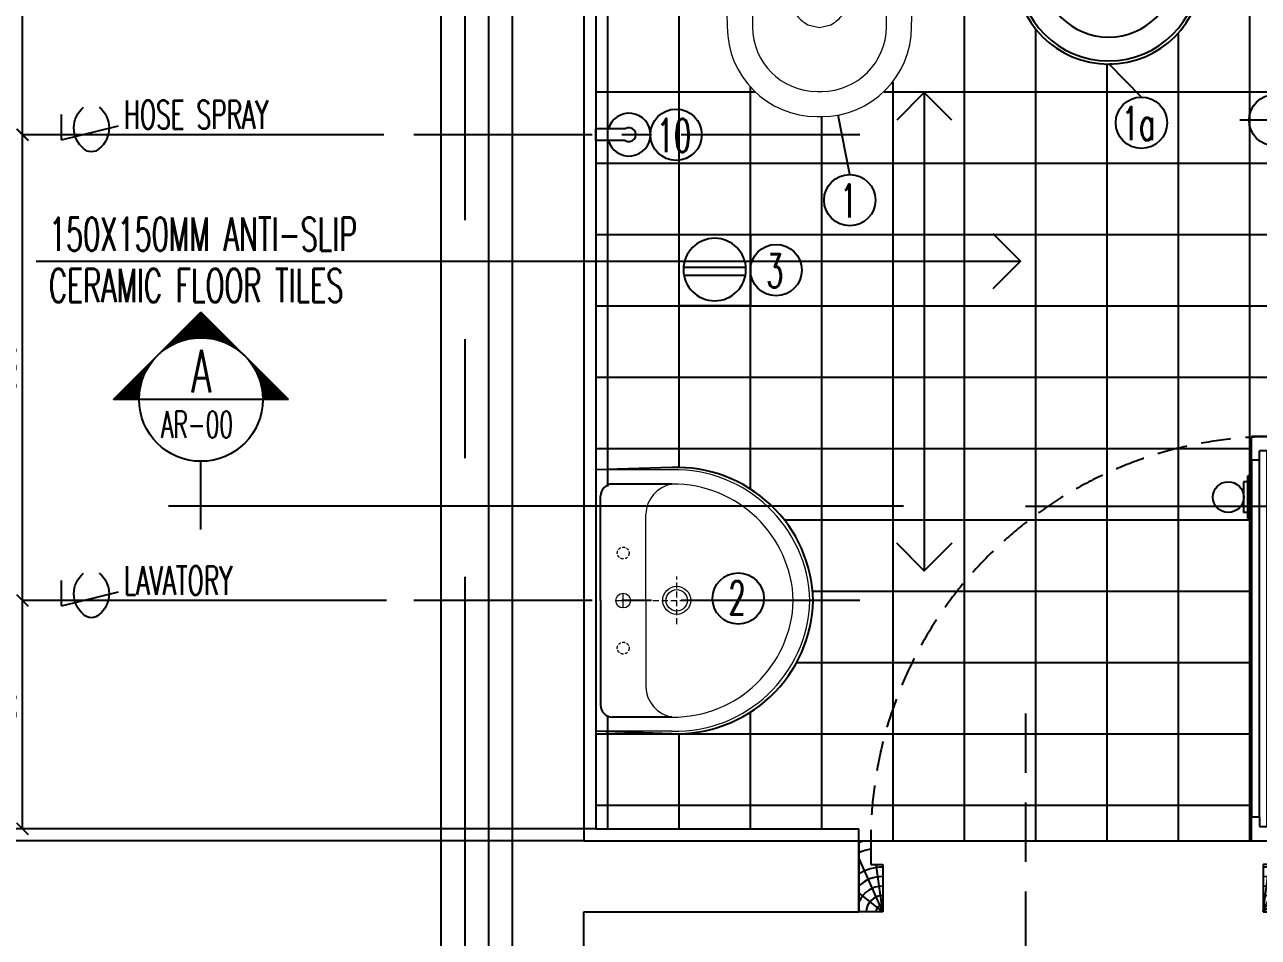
# Model space of a CAD drawing. Extents: x -263967 to -235090, y 166361 to 186286.
# Drawn here: x -261921 to -259328, y 181278 to 183198 of the extents above; entities that cross this region are included whole.
import ezdxf
from ezdxf.enums import TextEntityAlignment as Align

# ---------------------------------------------------------------- set-up
doc = ezdxf.new("R2010")
doc.units = 0
doc.header["$LTSCALE"] = 500
doc.header["$MEASUREMENT"] = 0
for name, pattern in [('CENTER2', [1.125, 0.75, -0.125, 0.125, -0.125]), ('CENTERX2', [4, 2.5, -0.5, 0.5, -0.5]), ('DASHED', [0.75, 0.5, -0.25]), ('HIDDEN', [0.375, 0.25, -0.125]), ('HIDDEN2', [0.1875, 0.125, -0.0625])]:
    doc.linetypes.add(name, pattern=pattern)
doc.layers.get('0').update_dxf_attribs({"linetype": 'CONTINUOUS'})
doc.layers.get('DEFPOINTS').update_dxf_attribs({"linetype": 'CONTINUOUS'})
for name, color, linetype in [('ARCDIMR', 4, 'CONTINUOUS'), ('AXES', 11, 'CENTERX2'), ('AXIS', 11, 'CENTER2'), ('DIM-NEW', 4, 'CONTINUOUS'), ('Dimout', 4, 'CONTINUOUS'), ('DOOR', 2, 'CONTINUOUS'), ('DW', 7, 'CONTINUOUS'), ('ELE', 3, 'CONTINUOUS'), ('ELEV-MARK', 6, 'CONTINUOUS'), ('FIX', 2, 'CONTINUOUS'), ('INSUL', 4, 'CONTINUOUS'), ('JUMP', 2, 'CONTINUOUS'), ('Plaster', 7, 'CONTINUOUS'), ('TEXT1', 2, 'CONTINUOUS'), ('Tile', 5, 'CONTINUOUS'), ('TXT', 2, 'CONTINUOUS'), ('WALL', 6, 'CONTINUOUS'), ('WallPartition', 2, 'CONTINUOUS')]:
    doc.layers.add(name, color=color, linetype=linetype)
doc.styles.add('DIM', font='simplex.shx', dxfattribs={"width": 0.85})
doc.styles.add('ROMANS', font='romans.shx', dxfattribs={"width": 0.6})
doc.dimstyles.new('DIM1-25', dxfattribs={"dimscale": 25, "dimtxt": 2, "dimasz": 1, "dimexe": 0.03, "dimexo": 0.03, "dimgap": 0.6, "dimtad": 1, "dimdec": 0, "dimdsep": 46, "dimtxsty": 'DIM', "dimblk1": 'ARCHTICK', "dimblk2": 'ARCHTICK', "dimsah": 1, "dimcen": 0.09, "dimdle": 0.03, "dimclrd": 256, "dimclrt": 2, "dimadec": 0, "dimazin": 0, "dimtfac": 1, "dimtdec": 0, "dimtix": 1, "dimtmove": 1, "dimatfit": 3, "dimldrblk": 'ARCHTICK', "dimfxl": 0, "dimtvp": 2, "dimtolj": 1, "dimtzin": 0, "dimarcsym": 0})

# ---------------------------------------------------------------- blocks, each defined once
blk = doc.blocks.new('*X7')
at = {"color": 0}
for p, q in [((14608.2, 7876.6), (14819.3, 8087.6)), ((14625.3, 7890.1), (14821.1, 8085.9)), ((14637.3, 7898.5), (14822.8, 8084.1)), ((14647.2, 7905), (14824.6, 8082.3)), ((14656, 7910.3), (14826.4, 8080.6)), ((14664.1, 7914.7), (14828.1, 8078.8)), ((14671.5, 7918.6), (14829.9, 8077)), ((14678.4, 7922), (14831.7, 8075.3)), ((14685, 7925.1), (14833.4, 8073.5)), ((14691.3, 7927.9), (14835.2, 8071.7)), ((14697.4, 7930.3), (14837, 8070)), ((14703.2, 7932.6), (14838.7, 8068.2)), ((14708.8, 7934.7), (14840.5, 8066.4)), ((14714.2, 7936.6), (14842.3, 8064.7)), ((14719.5, 7938.3), (14844, 8062.9)), ((14724.6, 7939.9), (14845.8, 8061.1)), ((14729.6, 7941.4), (14847.6, 8059.3)), ((14734.5, 7942.7), (14849.3, 8057.6)), ((14739.3, 7944), (14851.1, 8055.8)), ((14743.9, 7945.1), (14852.9, 8054)), ((14748.5, 7946.1), (14854.6, 8052.3)), ((14753, 7947.1), (14856.4, 8050.5)), ((14757.4, 7948), (14858.2, 8048.7)), ((14761.8, 7948.8), (14859.9, 8047)), ((14766, 7949.5), (14861.7, 8045.2)), ((14770.2, 7950.2), (14863.5, 8043.4)), ((14774.3, 7950.8), (14865.3, 8041.7)), ((14778.4, 7951.3), (14867, 8039.9)), ((14782.4, 7951.8), (14868.8, 8038.1)), ((14786.4, 7952.2), (14870.6, 8036.4)), ((14790.3, 7952.5), (14872.3, 8034.6)), ((14794.1, 7952.9), (14874.1, 8032.8)), ((14797.9, 7953.1), (14875.9, 8031.1)), ((14801.7, 7953.3), (14877.6, 8029.3)), ((14805.4, 7953.5), (14879.4, 8027.5)), ((14809, 7953.6), (14881.2, 8025.8)), ((14812.7, 7953.7), (14882.9, 8024)), ((14816.2, 7953.8), (14884.7, 8022.2)), ((14819.8, 7953.8), (14886.5, 8020.5)), ((14823.3, 7953.7), (14888.2, 8018.7)), ((14826.8, 7953.7), (14890, 8016.9)), ((14830.2, 7953.6), (14891.8, 8015.2)), ((14833.6, 7953.4), (14893.5, 8013.4)), ((14836.9, 7953.3), (14895.3, 8011.6)), ((14840.3, 7953), (14897.1, 8009.8)), ((14843.6, 7952.8), (14898.8, 8008.1)), ((14846.8, 7952.5), (14900.6, 8006.3)), ((14850.1, 7952.2), (14902.4, 8004.5)), ((14853.3, 7951.9), (14904.1, 8002.8)), ((14856.5, 7951.6), (14905.9, 8001)), ((14859.6, 7951.2), (14907.7, 7999.2)), ((14862.7, 7950.8), (14909.4, 7997.5)), ((14865.8, 7950.3), (14911.2, 7995.7)), ((14868.9, 7949.9), (14913, 7993.9)), ((14871.9, 7949.4), (14914.7, 7992.2)), ((14875, 7948.8), (14916.5, 7990.4)), ((14877.9, 7948.3), (14918.3, 7988.6)), ((14880.9, 7947.7), (14920.1, 7986.9)), ((14883.9, 7947.1), (14921.8, 7985.1)), ((14886.8, 7946.5), (14923.6, 7983.3)), ((14889.7, 7945.9), (14925.4, 7981.6)), ((14892.6, 7945.2), (14927.1, 7979.8)), ((14895.4, 7944.6), (14928.9, 7978)), ((14898.2, 7943.8), (14930.7, 7976.3)), ((14901.1, 7943.1), (14932.4, 7974.5)), ((14903.8, 7942.4), (14934.2, 7972.7)), ((14906.6, 7941.6), (14936, 7971)), ((14909.4, 7940.8), (14937.7, 7969.2)), ((14912.1, 7940), (14939.5, 7967.4)), ((14914.8, 7939.2), (14941.3, 7965.7)), ((14917.5, 7938.3), (14943, 7963.9)), ((14920.2, 7937.5), (14944.8, 7962.1)), ((14922.8, 7936.6), (14946.6, 7960.4)), ((14925.4, 7935.7), (14948.3, 7958.6)), ((14928.1, 7934.8), (14950.1, 7956.8)), ((14930.6, 7933.8), (14951.9, 7955)), ((14933.2, 7932.9), (14953.6, 7953.3)), ((14935.8, 7931.9), (14955.4, 7951.5)), ((14938.3, 7930.9), (14957.2, 7949.7)), ((14940.8, 7929.9), (14958.9, 7948)), ((14943.3, 7928.8), (14960.7, 7946.2)), ((14945.8, 7927.8), (14962.5, 7944.4)), ((14948.3, 7926.7), (14964.2, 7942.7)), ((14950.8, 7925.7), (14966, 7940.9)), ((14953.2, 7924.6), (14967.8, 7939.1)), ((14955.6, 7923.4), (14969.5, 7937.4)), ((14958, 7922.3), (14971.3, 7935.6)), ((14960.4, 7921.2), (14973.1, 7933.8)), ((14962.8, 7920), (14974.9, 7932.1)), ((14965.1, 7918.8), (14976.6, 7930.3)), ((14967.5, 7917.6), (14978.4, 7928.5)), ((14969.8, 7916.4), (14980.2, 7926.8)), ((14972.1, 7915.2), (14981.9, 7925)), ((14974.4, 7914), (14983.7, 7923.2)), ((14976.7, 7912.7), (14985.5, 7921.5)), ((14979, 7911.4), (14987.2, 7919.7)), ((14981.2, 7910.1), (14989, 7917.9)), ((14983.4, 7908.8), (14990.8, 7916.2)), ((14985.7, 7907.5), (14992.5, 7914.4)), ((14987.9, 7906.2), (14994.3, 7912.6)), ((14990, 7904.8), (14996.1, 7910.9)), ((14992.2, 7903.5), (14997.8, 7909.1)), ((14994.4, 7902.1), (14999.6, 7907.3)), ((14996.5, 7900.7), (15001.4, 7905.6)), ((14998.6, 7899.3), (15003.1, 7903.8)), ((15000.8, 7897.9), (15004.9, 7902)), ((15002.9, 7896.4), (15006.7, 7900.2)), ((15005, 7895), (15008.4, 7898.5)), ((15007, 7893.5), (15010.2, 7896.7)), ((15009.1, 7892.1), (15012, 7894.9)), ((15011.1, 7890.6), (15013.7, 7893.2)), ((15013.2, 7889.1), (15015.5, 7891.4)), ((15015.2, 7887.5), (15017.3, 7889.6)), ((15017.2, 7886), (15019, 7887.9)), ((15019.2, 7884.5), (15020.8, 7886.1)), ((15021.1, 7882.9), (15022.6, 7884.3)), ((15023.1, 7881.3), (15024.3, 7882.6)), ((15025, 7879.7), (15026.1, 7880.8)), ((15027, 7878.1), (15027.9, 7879)), ((15028.9, 7876.5), (15029.7, 7877.3)), ((15030.8, 7874.9), (15031.4, 7875.5)), ((15032.7, 7873.2), (15033.2, 7873.7)), ((15034.6, 7871.6), (15035, 7872)), ((15036.4, 7869.9), (15036.7, 7870.2)), ((15038.3, 7868.2), (15038.5, 7868.4)), ((15040.1, 7866.5), (15040.3, 7866.7)), ((15041.9, 7864.8), (15042, 7864.9)), ((15043.7, 7863.1), (15043.8, 7863.1)), ((15045.5, 7861.3), (15045.6, 7861.4)), ((15047.3, 7859.6), (15047.3, 7859.6)), ((15050.9, 7856), (15050.9, 7856.1)), ((15052.6, 7854.2), (15052.6, 7854.3)), ((15054.3, 7852.4), (15054.4, 7852.5)), ((15056, 7850.6), (15056.2, 7850.8)), ((15057.7, 7848.8), (15057.9, 7849)), ((15059.4, 7846.9), (15059.7, 7847.2)), ((15061.1, 7845.1), (15061.5, 7845.4)), ((14360.4, 7628.8), (14570.7, 7839.1)), ((14364, 7628.8), (14557.2, 7822)), ((14367.5, 7628.8), (14548.8, 7810)), ((14371, 7628.8), (14542.3, 7800.1)), ((14374.6, 7628.8), (14537, 7791.3)), ((14378.1, 7628.8), (14532.6, 7783.2)), ((15062.8, 7843.2), (15063.2, 7843.7)), ((15064.4, 7841.3), (15065, 7841.9)), ((15066, 7839.4), (15066.8, 7840.1)), ((15067.7, 7837.5), (15068.5, 7838.4)), ((15069.3, 7835.6), (15070.3, 7836.6)), ((15070.8, 7833.6), (15072.1, 7834.8)), ((15072.4, 7831.7), (15073.8, 7833.1)), ((15074, 7829.7), (15075.6, 7831.3)), ((15075.5, 7827.7), (15077.4, 7829.5)), ((15077.1, 7825.7), (15079.1, 7827.8)), ((15078.6, 7823.7), (15080.9, 7826)), ((15080.1, 7821.7), (15082.7, 7824.2)), ((15081.6, 7819.6), (15084.5, 7822.5)), ((15083.1, 7817.6), (15086.2, 7820.7)), ((15084.5, 7815.5), (15088, 7818.9)), ((15086, 7813.4), (15089.8, 7817.2)), ((15087.4, 7811.3), (15091.5, 7815.4)), ((15088.9, 7809.2), (15093.3, 7813.6)), ((15090.3, 7807.1), (15095.1, 7811.9)), ((15091.7, 7804.9), (15096.8, 7810.1)), ((15093, 7802.8), (15098.6, 7808.3)), ((15094.4, 7800.6), (15100.4, 7806.6)), ((15095.7, 7798.4), (15102.1, 7804.8)), ((15097.1, 7796.2), (15103.9, 7803)), ((15098.4, 7794), (15105.7, 7801.3)), ((15099.7, 7791.8), (15107.4, 7799.5)), ((15101, 7789.5), (15109.2, 7797.7)), ((15102.3, 7787.2), (15111, 7796)), ((15103.5, 7785), (15112.7, 7794.2)), ((15104.8, 7782.7), (15114.5, 7792.4)), ((15106, 7780.4), (15116.3, 7790.6)), ((15107.2, 7778.1), (15118, 7788.9)), ((15108.4, 7775.7), (15119.8, 7787.1)), ((15109.6, 7773.4), (15121.6, 7785.3)), ((15110.8, 7771), (15123.3, 7783.6)), ((15111.9, 7768.6), (15125.1, 7781.8)), ((15113, 7766.2), (15126.9, 7780)), ((14381.6, 7628.8), (14528.7, 7775.8)), ((14385.2, 7628.8), (14525.3, 7768.9)), ((14388.7, 7628.8), (14522.2, 7762.3)), ((14392.3, 7628.8), (14519.4, 7756)), ((14395.8, 7628.8), (14517, 7749.9)), ((14399.3, 7628.8), (14514.7, 7744.1)), ((14402.9, 7628.8), (14512.6, 7738.5)), ((14406.4, 7628.8), (14510.7, 7733.1)), ((14409.9, 7628.8), (14509, 7727.8)), ((14413.5, 7628.8), (14507.4, 7722.7)), ((14417, 7628.8), (14505.9, 7717.7)), ((15114.2, 7763.8), (15128.6, 7778.3)), ((15115.3, 7761.3), (15130.4, 7776.5)), ((15116.3, 7758.9), (15132.2, 7774.7)), ((15117.4, 7756.4), (15134, 7773)), ((15118.5, 7753.9), (15135.7, 7771.2)), ((15119.5, 7751.4), (15137.5, 7769.4)), ((15120.5, 7748.9), (15139.3, 7767.7)), ((15121.5, 7746.4), (15141, 7765.9)), ((15122.5, 7743.8), (15142.8, 7764.1)), ((15123.4, 7741.2), (15144.6, 7762.4)), ((15124.4, 7738.7), (15146.3, 7760.6)), ((15125.3, 7736), (15148.1, 7758.8)), ((15126.2, 7733.4), (15149.9, 7757.1)), ((15127.1, 7730.8), (15151.6, 7755.3)), ((15128, 7728.1), (15153.4, 7753.5)), ((15128.8, 7725.4), (15155.2, 7751.8)), ((15129.7, 7722.7), (15156.9, 7750)), ((15130.5, 7720), (15158.7, 7748.2)), ((15131.3, 7717.2), (15160.5, 7746.5)), ((15132, 7714.5), (15162.2, 7744.7)), ((15132.8, 7711.7), (15164, 7742.9)), ((15133.5, 7708.9), (15165.8, 7741.1)), ((15134.2, 7706), (15167.5, 7739.4)), ((15134.9, 7703.2), (15169.3, 7737.6)), ((15135.6, 7700.3), (15171.1, 7735.8)), ((15136.2, 7697.4), (15172.8, 7734.1)), ((15136.8, 7694.5), (15174.6, 7732.3)), ((15137.4, 7691.6), (15176.4, 7730.5)), ((15138, 7688.6), (15178.1, 7728.8)), ((15138.5, 7685.6), (15179.9, 7727)), ((15139, 7682.6), (15181.7, 7725.2)), ((15139.5, 7679.6), (15183.4, 7723.5)), ((15140, 7676.5), (15185.2, 7721.7)), ((15140.4, 7673.4), (15187, 7719.9)), ((15140.9, 7670.3), (15188.8, 7718.2)), ((15141.3, 7667.1), (15190.5, 7716.4)), ((14420.5, 7628.8), (14504.6, 7712.8)), ((14424.1, 7628.8), (14503.3, 7708)), ((14427.6, 7628.8), (14502.2, 7703.4)), ((14431.1, 7628.8), (14501.2, 7698.8)), ((14434.7, 7628.8), (14500.2, 7694.3)), ((14438.2, 7628.8), (14499.3, 7689.9)), ((14441.8, 7628.8), (14498.5, 7685.5)), ((14445.3, 7628.8), (14497.8, 7681.3)), ((14448.8, 7628.8), (14497.1, 7677.1)), ((14452.4, 7628.8), (14496.5, 7673)), ((14455.9, 7628.8), (14496, 7668.9)), ((14459.4, 7628.8), (14495.5, 7664.9)), ((14463, 7628.8), (14495.1, 7660.9)), ((14466.5, 7628.8), (14494.8, 7657)), ((14470, 7628.8), (14494.4, 7653.2)), ((15141.6, 7664), (15192.3, 7714.6)), ((15141.9, 7660.8), (15194.1, 7712.9)), ((15142.2, 7657.5), (15195.8, 7711.1)), ((15142.5, 7654.3), (15197.6, 7709.3)), ((15142.8, 7651), (15199.4, 7707.6)), ((15143, 7647.6), (15201.1, 7705.8)), ((15143.2, 7644.3), (15202.9, 7704)), ((15143.3, 7640.9), (15204.7, 7702.3)), ((15143.4, 7637.5), (15206.4, 7700.5)), ((15143.5, 7634), (15208.2, 7698.7)), ((15143.5, 7630.5), (15210, 7697)), ((15145.3, 7628.8), (15211.7, 7695.2)), ((15148.9, 7628.8), (15213.5, 7693.4)), ((15152.4, 7628.8), (15215.3, 7691.7)), ((15155.9, 7628.8), (15217, 7689.9)), ((15159.5, 7628.8), (15218.8, 7688.1)), ((15163, 7628.8), (15220.6, 7686.3)), ((15166.5, 7628.8), (15222.3, 7684.6)), ((15170.1, 7628.8), (15224.1, 7682.8)), ((15173.6, 7628.8), (15225.9, 7681)), ((15177.1, 7628.8), (15227.6, 7679.3)), ((15180.7, 7628.8), (15229.4, 7677.5)), ((15184.2, 7628.8), (15231.2, 7675.7)), ((15187.7, 7628.8), (15232.9, 7674)), ((15191.3, 7628.8), (15234.7, 7672.2)), ((15194.8, 7628.8), (15236.5, 7670.4)), ((15198.4, 7628.8), (15238.2, 7668.7)), ((15201.9, 7628.8), (15240, 7666.9)), ((15205.4, 7628.8), (15241.8, 7665.1)), ((15209, 7628.8), (15243.6, 7663.4)), ((15212.5, 7628.8), (15245.3, 7661.6)), ((15216, 7628.8), (15247.1, 7659.8)), ((15219.6, 7628.8), (15248.9, 7658.1)), ((15223.1, 7628.8), (15250.6, 7656.3)), ((15226.6, 7628.8), (15252.4, 7654.5)), ((15230.2, 7628.8), (15254.2, 7652.8)), ((15233.7, 7628.8), (15255.9, 7651)), ((14473.6, 7628.8), (14494.2, 7649.4)), ((14477.1, 7628.8), (14494, 7645.6)), ((14480.6, 7628.8), (14493.8, 7641.9)), ((14484.2, 7628.8), (14493.7, 7638.3)), ((14487.7, 7628.8), (14493.6, 7634.6)), ((14491.2, 7628.8), (14493.5, 7631.1)), ((15237.2, 7628.8), (15257.7, 7649.2)), ((15240.8, 7628.8), (15259.5, 7647.5)), ((15244.3, 7628.8), (15261.2, 7645.7)), ((15247.9, 7628.8), (15263, 7643.9)), ((15251.4, 7628.8), (15264.8, 7642.2)), ((15254.9, 7628.8), (15266.5, 7640.4)), ((15258.5, 7628.8), (15268.3, 7638.6)), ((15262, 7628.8), (15270.1, 7636.9)), ((15265.5, 7628.8), (15271.8, 7635.1)), ((15269.1, 7628.8), (15273.6, 7633.3)), ((15272.6, 7628.8), (15275.4, 7631.5)), ((15276.1, 7628.8), (15277.1, 7629.8))]:
    blk.add_line(p, q, dxfattribs=at)
blk = doc.blocks.new('A$C00CD09EC')
at = {"layer": 'ELEV-MARK', "color": 6}
for p, q in [((0, 0.2734), (0.1838, 0.4572)), ((0.3677, 0.2734), (0.1838, 0.4572)), ((0.0538, 0.2734), (0, 0.2734)), ((0.3138, 0.2734), (0.0538, 0.2734)), ((0.3677, 0.2734), (0.3138, 0.2734))]:
    blk.add_line(p, q, dxfattribs=at)
at = {"layer": 'ELEV-MARK', "color": 6, "linetype": 'HIDDEN'}
for p, q in [((0.1838, 0), (0.1838, 0.1434)), ((1.6607, 0.0488), (0.1154, 0.0488))]:
    blk.add_line(p, q, dxfattribs=at)
at = {"layer": 'ELEV-MARK', "color": 6}
blk.add_circle((0.1838, 0.2734), 0.13, dxfattribs=at)
at = {"layer": 'ELEV-MARK', "color": 11, "xscale": -0.0004000000000132786, "yscale": 0.0004000000000132786, "zscale": 0.0004}
blk.add_blockref('*X7', (6.1113, -2.7781), dxfattribs=at)
at = {"layer": 'ELEV-MARK', "color": 6, "style": 'ROMANS', "width": 0.6}
blk.add_attdef('R', text='', height=0.09, dxfattribs=at).set_placement((0.1848, 0.3332), align=Align.MIDDLE)
at = {"layer": 'ELEV-MARK', "color": 2, "style": 'ROMANS', "width": 0.6}
blk.add_attdef('AR.00', text='', height=0.056, dxfattribs=at).set_placement((0.1756, 0.2211), align=Align.MIDDLE)
blk = doc.blocks.new('BIDET1')
at = {"layer": 'FIX'}
for p, q in [((-88, 190), (-427.7, 190)), ((-210, 140), (-420, 140)), ((-25, -2.7), (-25, 128.1)), ((-170, 100), (-170, -100)), ((-616.7, 2.1), (-616.7, -2.7)), ((-352, 1.5), (-352, 1.5)), ((-350.1, 5.3), (-350.1, 5.3)), ((-348.2, 1.5), (-348.2, 1.5)), ((-346.3, 5.3), (-346.3, 5.3)), ((-344.4, 9.1), (-344.4, 9.1)), ((-344.4, 1.5), (-344.4, 1.5)), ((-342.4, 5.3), (-342.4, 5.3)), ((-340.5, 9.1), (-340.5, 9.1)), ((-340.5, 1.5), (-340.5, 1.5)), ((-338.6, 5.3), (-338.6, 5.3)), ((-336.7, 1.5), (-336.7, 1.5)), ((-334.8, 5.3), (-334.8, 5.3)), ((-332.9, 1.5), (-332.9, 1.5)), ((-616.7, -7.6), (-616.7, -2.7)), ((-350.1, -2.3), (-350.1, -2.3)), ((-348.2, -6.2), (-348.2, -6.2)), ((-346.3, -2.3), (-346.3, -2.3)), ((-346.3, -10), (-346.3, -10)), ((-344.4, -6.2), (-344.4, -6.2)), ((-342.4, -2.3), (-342.4, -2.3)), ((-342.4, -10), (-342.4, -10)), ((-340.5, -6.2), (-340.5, -6.2)), ((-338.6, -2.3), (-338.6, -2.3)), ((-338.6, -10), (-338.6, -10)), ((-336.7, -6.2), (-336.7, -6.2)), ((-334.8, -2.3), (-334.8, -2.3)), ((-332.9, -6.2), (-332.9, -6.2)), ((-331, -2.3), (-331, -2.3)), ((-25, -2.7), (-25, -133.6)), ((-210, -140), (-420, -140)), ((-88, -190), (-427.7, -190))]:
    blk.add_line(p, q, dxfattribs=at)
at = {"layer": 'FIX', "linetype": 'ByBlock', "ltscale": 0.3}
for p, q in [((-75, 190), (-420, 196.7)), ((-75, -190), (-420, -196.7))]:
    blk.add_line(p, q, dxfattribs=at)
at = {"layer": 'FIX', "linetype": 'DASHED', "ltscale": 0.05}
for p, q in [((-245, 48.9), (-245, -48.9)), ((-196.1, 0), (-293.9, 0))]:
    blk.add_line(p, q, dxfattribs=at)
at = {"layer": 'FIX', "linetype": 'HIDDEN', "ltscale": 0.05}
for centre in [(-97.5, 80), (-97.5, -80)]:
    blk.add_circle(centre, 17.5, dxfattribs=at)
at = {"layer": 'FIX'}
for centre, radius in [((-245, 0), 31.7), ((-342, 0), 13.8), ((-342, 0), 11), ((-245, 0), 22.5), ((-97.5, 0), 24.5), ((-97.5, 0), 17.5)]:
    blk.add_circle(centre, radius, dxfattribs=at)
at = {"layer": 'FIX', "linetype": 'ByBlock', "ltscale": 0.3}
blk.add_arc((-420, 0), 196.7, 90, 270, dxfattribs=at)
at = {"layer": 'FIX'}
for centre, radius, start, end in [((-420, 0), 190, 90, 270), ((-87.1, 127.9), 62.1, 0.1463, 90.8397), ((-420, 0), 140, 90, 270), ((-210, 100), 40, 0, 90), ((-210, -100), 40, 270, 0), ((-87.1, -127.9), 62.1, 269.1603, 359.8537)]:
    blk.add_arc(centre, radius, start, end, dxfattribs=at)
blk = doc.blocks.new('DOOR90')
at = {"layer": 'DOOR', "color": 0, "linetype": 'ByBlock'}
for p, q in [((-150, 0), (-150, -25)), ((-150, 0), (0, 0)), ((0, -50), (0, 0)), ((-1000, -25), (-1000, -75)), ((-1000, -75), (-1000, -25)), ((-950, -25), (-1000, -25)), ((-950, -25), (-950, -42)), ((-917.6, -25), (-917.6, -17.8)), ((-827.6, -17.8), (-917.6, -17.8)), ((-905, -17.8), (-905, -8.8)), ((-905, -8.8), (-840.2, -8.8)), ((-905, -17.8), (-840.2, -17.8)), ((-840.2, -17.8), (-840.2, -8.8)), ((-827.6, -25), (-827.6, -17.8)), ((-200, -42), (-200, -25)), ((-200, -25), (-150, -25)), ((-150, -75), (-150, -25)), ((-150, -25), (-100, -25)), ((-100, -25), (-100, -50)), ((-970, -42), (-970, -58)), ((-950, -42), (-970, -42)), ((-180, -42), (-200, -42)), ((-180, -58), (-180, -42)), ((-100, -50), (0, -50)), ((-950, -75), (-1000, -75)), ((-950, -58), (-970, -58)), ((-950, -58), (-950, -75)), ((-917.6, -75), (-917.6, -82.2)), ((-827.6, -75), (-827.6, -82.2)), ((-200, -75), (-200, -58)), ((-200, -58), (-180, -58)), ((-150, -75), (-200, -75)), ((-827.6, -82.2), (-917.6, -82.2)), ((-905, -82.2), (-905, -91.2)), ((-905, -82.2), (-840.2, -82.2)), ((-905, -91.2), (-840.2, -91.2)), ((-840.2, -82.2), (-840.2, -91.2)), ((-100, -850), (0, -850)), ((-100, -875), (-100, -850)), ((0, -850), (0, -900)), ((-150, -900), (-150, -875)), ((-150, -875), (-100, -875)), ((0, -900), (-150, -900)), ((-150, -900), (0, -900))]:
    blk.add_line(p, q, dxfattribs=at)
at = {"layer": 'DOOR', "color": 9, "linetype": 'ByBlock'}
for p, q in [((0, -50), (-113.7, 0)), ((0, -50), (-40.1, 0)), ((0, -50), (-100, -36.6)), ((0, -850), (-113.7, -900)), ((0, -850), (-100, -863.4)), ((0, -850), (-40.1, -900))]:
    blk.add_line(p, q, dxfattribs=at)
at = {"layer": 'DOOR', "linetype": 'ByBlock'}
for p, q in [((-200, -25), (-950, -25)), ((-200, -42), (-950, -42)), ((-200, -58), (-950, -58)), ((-950, -75), (-200, -75))]:
    blk.add_line(p, q, dxfattribs=at)
at = {"layer": 'DOOR', "color": 0, "linetype": 'ByBlock'}
for centre in [(-872.6, 23.5), (-872.6, -123.5)]:
    blk.add_circle(centre, 32.4, dxfattribs=at)
at = {"layer": 'DOOR', "color": 9, "linetype": 'ByBlock'}
for centre, radius, start, end in [((0, -50), 154.4, 161.1053, 166.2858), ((0, -50), 134.4, 158.1598, 169.28), ((0, -50), 94.4, 148.0182, 180), ((0, -50), 74.4, 137.7764, 180), ((0, -50), 114.4, 154.0838, 167.3774), ((0, -50), 54.4, 113.2074, 180), ((0, -50), 34.4, 90, 180), ((0, -50), 14.4, 90, 180), ((0, -850), 94.4, 180, 211.9818), ((0, -850), 74.4, 180, 222.2236), ((0, -850), 54.4, 180, 246.7926), ((0, -850), 34.4, 180, 270), ((0, -850), 14.4, 180, 270), ((0, -850), 134.4, 190.72, 201.8402), ((0, -850), 154.4, 193.7142, 198.8947)]:
    blk.add_arc(centre, radius, start, end, dxfattribs=at)
at = {"layer": 'DOOR', "linetype": 'HIDDEN', "ltscale": 0.5}
blk.add_arc((-150, -25), 850, 180, 270, dxfattribs=at)
blk = doc.blocks.new('CER2')
at = {"layer": 'ELE'}
for p, q in [((-0.2019, 0.3546), (-0.2019, -0.6513)), ((-2.0687, 0), (0, 0))]:
    blk.add_line(p, q, dxfattribs=at)
at = {"layer": 'WallPartition', "color": 6}
for points in [[(-0.1439, 0.2966), (-0.2019, 0.3546), (-0.2599, 0.2966)], [(-0.058, 0.058), (0, 0), (-0.058, -0.058)], [(-0.1439, -0.5933), (-0.2019, -0.6513), (-0.2599, -0.5933)]]:
    blk.add_lwpolyline(points, dxfattribs=at)
at = {"layer": 'TXT', "style": 'ROMANS', "width": 0.6}
for s, p in [('150X150MM ANTI-SLIP', (-2.042, 0.0219)), ('CERAMIC FLOOR TILES', (-2.042, -0.0861))]:
    blk.add_text(s, height=0.07, dxfattribs=at).set_placement(p)
blk = doc.blocks.new('SCNTR', base_point=(3632.66, 549.66))
for q in [(3633.89, 554.57), (3636.1, 543.44)]:
    blk.add_line((3631.12, 543.44), q)
for centre, radius, start, end in [((3633.47, 547.5), 5.23, 39.4883, 140.5117), ((3630.8, 549.38), 1.99, 133.3084, 182.4789), ((3630.8, 549.21), 1.99, 177.5211, 226.6916), ((3633.47, 551.09), 5.23, 219.4883, 320.5117)]:
    blk.add_arc(centre, radius, start, end)
blk = doc.blocks.new('_ARCHTICK')
at = {"color": 0, "linetype": 'ByBlock', "const_width": 0.15}
blk.add_lwpolyline([(-0.5, -0.5), (0.5, 0.5)], dxfattribs=at)
blk = doc.blocks.new('*D32')
at = {"layer": 'DEFPOINTS', "color": 0}
for p in [(-261925.4, 183706.3), (-260720.2, 183706.3), (-261184.6, 182966.2)]:
    blk.add_point(p, dxfattribs=at)
at = {"layer": 'Dimout', "color": 0, "lineweight": -2}
for p, q in [((-260721, 183706.3), (-261926.1, 183706.3)), ((-261185.4, 182966.2), (-261926.1, 182966.2))]:
    blk.add_line(p, q, dxfattribs=at)
at = {"layer": 'Dimout', "lineweight": -2}
blk.add_line((-261925.4, 182965.5), (-261925.4, 183707), dxfattribs=at)
at = {"layer": 'Dimout', "lineweight": -2, "xscale": 25, "yscale": 25, "zscale": 25}
for p, rotation in [((-261925.4, 183706.3), 90), ((-261925.4, 182966.2), 270)]:
    blk.add_blockref('_ARCHTICK', p, dxfattribs=dict(at, rotation=rotation))
at = {"layer": 'Dimout', "color": 2, "insert": (-261965.4, 183336.3), "char_height": 50, "attachment_point": 5, "rotation": 90, "style": 'DIM'}
blk.add_mtext('\\A1;740', dxfattribs=at)
blk = doc.blocks.new('*D31')
at = {"layer": 'DEFPOINTS', "color": 0}
for p in [(-261925.4, 182966.2), (-261184.6, 182966.2), (-261159.6, 181986.3)]:
    blk.add_point(p, dxfattribs=at)
at = {"layer": 'Dimout', "color": 0, "lineweight": -2}
for p, q in [((-261185.4, 182966.2), (-261926.1, 182966.2)), ((-261160.4, 181986.3), (-261926.1, 181986.3))]:
    blk.add_line(p, q, dxfattribs=at)
at = {"layer": 'Dimout', "lineweight": -2}
blk.add_line((-261925.4, 181985.6), (-261925.4, 182967), dxfattribs=at)
at = {"layer": 'Dimout', "lineweight": -2, "xscale": 25, "yscale": 25, "zscale": 25}
for p, rotation in [((-261925.4, 182966.2), 90), ((-261925.4, 181986.3), 270)]:
    blk.add_blockref('_ARCHTICK', p, dxfattribs=dict(at, rotation=rotation))
at = {"layer": 'Dimout', "color": 2, "insert": (-261965.4, 182476.3), "char_height": 50, "attachment_point": 5, "rotation": 90, "style": 'DIM'}
blk.add_mtext('\\A1;980', dxfattribs=at)
blk = doc.blocks.new('*D30')
at = {"layer": 'DEFPOINTS', "color": 0}
for p in [(-261925.4, 181986.3), (-261159.6, 181986.3), (-260720.2, 181506.3)]:
    blk.add_point(p, dxfattribs=at)
at = {"layer": 'Dimout', "color": 0, "lineweight": -2}
for p, q in [((-261160.4, 181986.3), (-261926.1, 181986.3)), ((-260721, 181506.3), (-261926.1, 181506.3))]:
    blk.add_line(p, q, dxfattribs=at)
at = {"layer": 'Dimout', "lineweight": -2}
blk.add_line((-261925.4, 181505.5), (-261925.4, 181987.1), dxfattribs=at)
at = {"layer": 'Dimout', "lineweight": -2, "xscale": 25, "yscale": 25, "zscale": 25}
for p, rotation in [((-261925.4, 181986.3), 90), ((-261925.4, 181506.3), 270)]:
    blk.add_blockref('_ARCHTICK', p, dxfattribs=dict(at, rotation=rotation))
at = {"layer": 'Dimout', "color": 2, "insert": (-261965.4, 181746.3), "char_height": 50, "attachment_point": 5, "rotation": 90, "style": 'DIM'}
blk.add_mtext('\\A1;480', dxfattribs=at)
blk = doc.blocks.new('*D29')
at = {"layer": 'DEFPOINTS', "color": 0}
for p in [(-262041.1, 183706.3), (-260720.2, 183706.3), (-260720.2, 181506.3)]:
    blk.add_point(p, dxfattribs=at)
at = {"layer": 'Dimout', "color": 0, "lineweight": -2}
for p, q in [((-260721, 183706.3), (-262041.8, 183706.3)), ((-260721, 181506.3), (-262041.8, 181506.3))]:
    blk.add_line(p, q, dxfattribs=at)
at = {"layer": 'Dimout', "lineweight": -2}
blk.add_line((-262041.1, 181505.5), (-262041.1, 183707), dxfattribs=at)
at = {"layer": 'Dimout', "lineweight": -2, "xscale": 25, "yscale": 25, "zscale": 25}
for p, rotation in [((-262041.1, 183706.3), 90), ((-262041.1, 181506.3), 270)]:
    blk.add_blockref('_ARCHTICK', p, dxfattribs=dict(at, rotation=rotation))
at = {"layer": 'Dimout', "color": 2, "insert": (-262081.1, 182606.3), "char_height": 50, "attachment_point": 5, "rotation": 90, "style": 'DIM'}
blk.add_mtext('\\A1;2200 FINISH CLEARANCE', dxfattribs=at)
blk = doc.blocks.new('*D27')
at = {"layer": 'DEFPOINTS', "color": 0}
for p in [(-262162.5, 183731.3), (-260745.2, 183731.3), (-260745.2, 181481.3)]:
    blk.add_point(p, dxfattribs=at)
at = {"layer": 'Dimout', "color": 0, "lineweight": -2}
for p, q in [((-260746, 183731.3), (-262163.3, 183731.3)), ((-260746, 181481.3), (-262163.3, 181481.3))]:
    blk.add_line(p, q, dxfattribs=at)
at = {"layer": 'Dimout', "lineweight": -2}
blk.add_line((-262162.5, 181480.5), (-262162.5, 183732), dxfattribs=at)
at = {"layer": 'Dimout', "lineweight": -2, "xscale": 25, "yscale": 25, "zscale": 25}
for p, rotation in [((-262162.5, 183731.3), 90), ((-262162.5, 181481.3), 270)]:
    blk.add_blockref('_ARCHTICK', p, dxfattribs=dict(at, rotation=rotation))
at = {"layer": 'Dimout', "color": 2, "insert": (-262202.5, 182606.3), "char_height": 50, "attachment_point": 5, "rotation": 90, "style": 'DIM'}
blk.add_mtext('\\A1;2250 STRUCTURAL CLEARANCE', dxfattribs=at)
blk = doc.blocks.new('A$C785E76E1')
at = {"layer": 'JUMP'}
for p, q in [((0.033, 0.0529), (0.033, 0.1149)), ((0.057, 0.0529), (0.057, 0.1149))]:
    blk.add_line(p, q, dxfattribs=at)
for radius, start, end in [(0.045, 105.4782, 74.5218), (0.0144, 146.4427, 33.5573)]:
    blk.add_arc((0.045, 0.045), radius, start, end, dxfattribs=at)
blk = doc.blocks.new('A$C67076F16')
at = {"layer": 'DIM-NEW'}
for p, q in [((0.0138, 0.1136), (0.1863, 0.1136)), ((0.0127, 0.0913), (0.1876, 0.0913))]:
    blk.add_line(p, q, dxfattribs=at)
at = {"layer": 'DW'}
blk.add_lwpolyline([(0, 0.2), (0, 0), (0.2, 0), (0.2, 0.2)], close=True, dxfattribs=at)
at = {"layer": 'FIX', "color": 2}
blk.add_circle((0.1, 0.0983), 0.0876, dxfattribs=at)
blk = doc.blocks.new('LAV1')
at = {"layer": 'FIX', "linetype": 'DASHED', "lineweight": 20, "ltscale": 0.05}
for p, q in [((-0.5, 170), (-0.5, 270)), ((-0.5, 170), (-0.5, 270)), ((49.5, 220), (-50.5, 220))]:
    blk.add_line(p, q, dxfattribs=at)
at = {"layer": 'FIX', "linetype": 'ByBlock', "ltscale": 0.3}
for p, q in [((-280, 210), (-275, 50)), ((-245, 210), (-245, 85)), ((245, 210), (245, 85)), ((280, 210), (275, 50)), ((0, 60), (-220.2, 60)), ((0, 60), (220.2, 60))]:
    blk.add_line(p, q, dxfattribs=at)
at = {"layer": 'FIX', "linetype": 'Continuous', "lineweight": 20}
for p, q in [((-275, 210), (-275, 50)), ((275, 210), (275, 50)), ((0, 155), (-181.4, 155)), ((0, 155), (181.4, 155)), ((0, 50), (-275, 50)), ((0, 50), (-252.5, 50)), ((0, 50), (252.5, 50)), ((0, 50), (275, 50))]:
    blk.add_line(p, q, dxfattribs=at)
at = {"layer": 'FIX', "lineweight": 20}
for p, q in [((15.6, 107.5), (-15.5, 107.5)), ((0, 92), (0, 123))]:
    blk.add_line(p, q, dxfattribs=at)
for centre, radius in [((-0.5, 220), 29.5), ((-0.5, 220), 22.5), ((0, 107.5), 15.5)]:
    blk.add_circle(centre, radius, dxfattribs=at)
at = {"layer": 'FIX', "linetype": 'HIDDEN', "lineweight": 20, "ltscale": 0.05}
for centre in [(-100, 107.5), (100, 107.5)]:
    blk.add_circle(centre, 12.4, dxfattribs=at)
at = {"layer": 'FIX', "linetype": 'ByBlock', "ltscale": 0.3}
for centre, radius, start, end in [((6.9, 220), 287, 91.3776, 182.0064), ((-6.9, 220), 287, 357.9936, 88.6224), ((-220.1, 84.9), 24.9, 179.7021, 269.9486), ((220.1, 84.9), 24.9, 270.0514, 0.2979)]:
    blk.add_arc(centre, radius, start, end, dxfattribs=at)
at = {"layer": 'FIX', "linetype": 'Continuous', "lineweight": 20}
for centre, radius, start, end in [((8.4, 216.7), 283.4, 91.6988, 181.351), ((-8.4, 216.7), 283.4, 358.649, 88.3012), ((7.6, 212.5), 252.7, 91.7328, 180.4884), ((-7.6, 212.5), 252.7, 359.5116, 88.2672), ((-179.2, 221.8), 66.9, 190.2006, 268.0786), ((179.2, 221.8), 66.9, 271.9214, 349.7994)]:
    blk.add_arc(centre, radius, start, end, dxfattribs=at)
blk = doc.blocks.new('WC1')
at = {"layer": 'FIX', "lineweight": 20}
for p, q in [((-210, 203.8), (-538, 193.8)), ((-475, 140.8), (-538, 140.8)), ((-394.8, 75.7), (-490.4, 60.1)), ((-727, 4.8), (-727, -4.8)), ((-674, 4.8), (-674, -4.8)), ((-533.7, 24.2), (-539.5, 0)), ((-539.5, 0), (-533.7, -24.2)), ((-339, 4.8), (-339, -4.8)), ((-490.4, -60.1), (-394.8, -75.7)), ((-538, -140.8), (-475, -140.8)), ((-538, -193.8), (-210, -203.8))]:
    blk.add_line(p, q, dxfattribs=at)
at = {"layer": 'FIX', "linetype": 'Continuous', "lineweight": 20}
blk.add_line((-420.1, -47.3), (-420.4, 44.6), dxfattribs=at)
at = {"layer": 'FIX', "lineweight": 20}
blk.add_lwpolyline([(-213.2, -203.8), (-210, -203.8, 0.414214), (-137, -130.8), (-137, 0), (-137, 130.8, 0.414214), (-210, 203.8)], format="xyb", dxfattribs=at)
at = {"layer": 'FIX', "linetype": 'HIDDEN', "lineweight": 20, "ltscale": 0.05}
for centre in [(-213.2, 77.5), (-213.2, -77.5)]:
    blk.add_circle(centre, 11.6, dxfattribs=at)
at = {"layer": 'FIX', "linetype": 'HIDDEN2', "lineweight": 20, "ltscale": 0.3}
blk.add_circle((-245, 0), 49.8, dxfattribs=at)
at = {"layer": 'FIX', "lineweight": 20}
for centre, radius, start, end in [((-538, 4.8), 189, 90, 180), ((-538, 4.8), 136, 90, 180), ((-475, 4.8), 136, 360, 90), ((-464.4, -17.6), 82, 108.496, 128.9242), ((-473, -6.9), 68.2, 128.9242, 152.8468), ((-538, -4.8), 189, 180, 270), ((-538, -4.8), 136, 180, 270), ((-473, 6.9), 68.2, 207.1532, 231.0758), ((-475, -4.8), 136, 270, 0), ((-464.4, 17.6), 82, 231.0758, 251.504)]:
    blk.add_arc(centre, radius, start, end, dxfattribs=at)
at = {"layer": 'FIX', "linetype": 'Continuous', "lineweight": 20}
for centre, start, end in [((-442.7, 45.5), 357.6662, 91.6121), ((-442.4, -45.6), 268.3879, 2.3338)]:
    blk.add_arc(centre, 22.3, start, end, dxfattribs=at)

msp = doc.modelspace()

# ---------------------------------------------------------------- linework, layer by layer
at = {"layer": 'AXES'}
msp.add_line((-260995.2, 180786.1), (-260995.2, 184909.5), dxfattribs=at)
at = {"layer": 'AXIS'}
for p, q in [((-258008.9, 182996.7), (-259366.7, 182996.7)), ((-260165.6, 182966.2), (-261698.5, 182966.2)), ((-260165.6, 181986.3), (-261698.5, 181986.3))]:
    msp.add_line(p, q, dxfattribs=at)
at = {"layer": 'ELEV-MARK', "color": 6, "linetype": 'HIDDEN'}
msp.add_line((-259816.9, 181749.1), (-259816.9, 180972.4), dxfattribs=at)
at = {"layer": 'FIX'}
for p, q in [((-260720.2, 182954.2), (-260720.2, 182978.2)), ((-260167.2, 181481.3), (-260167.2, 181506.3))]:
    msp.add_line(p, q, dxfattribs=at)
at = {"layer": 'FIX', "color": 2}
for centre in [(-259573.2, 182991.2), (-259293.1, 182996.7), (-260551.4, 182966.2), (-260186.3, 182828.5), (-260341.3, 182681.3), (-260420.8, 181990.7)]:
    msp.add_circle(centre, 54, dxfattribs=at)
at = {"layer": 'INSUL'}
for p, q in [((-260945.2, 181138.9), (-260945.2, 183556.3)), ((-260895.2, 181138.9), (-260895.2, 183556.3))]:
    msp.add_line(p, q, dxfattribs=at)
at = {"layer": 'Plaster'}
msp.add_lwpolyline([(-259267.2, 181506.3), (-259170.2, 181506.3), (-259170.2, 183706.3), (-260720.2, 183706.3), (-260720.2, 181506.3), (-260167.2, 181506.3)], dxfattribs=at)
at = {"layer": 'TEXT1'}
for p, q in [((-259573.2, 183045.2), (-259641, 183114.6)), ((-260186.3, 182882.4), (-260210.7, 183007.5))]:
    msp.add_line(p, q, dxfattribs=at)
at = {"layer": 'Tile'}
for p, q in [((-260695.2, 182226.1), (-260695.2, 183706.3)), ((-260545.2, 182265.4), (-260545.2, 183706.3)), ((-259945.2, 181481.3), (-259945.2, 183706.3)), ((-259345.2, 181481.3), (-259345.2, 183706.3)), ((-259795.2, 181481.3), (-259795.2, 183189)), ((-259495.2, 181481.3), (-259495.2, 183179.6)), ((-259645.2, 181481.3), (-259645.2, 183114.7)), ((-260395.2, 182220.1), (-260395.2, 183067.6)), ((-260095.2, 181481.3), (-260095.2, 183077.3)), ((-260720.2, 183056.3), (-260384.3, 183056.3)), ((-260114.2, 183056.3), (-259170.2, 183056.3)), ((-260245.2, 183004.3), (-260245.2, 183004.5)), ((-260245.2, 181506.3), (-260245.2, 183004.3)), ((-260720.2, 182906.3), (-259170.2, 182906.3)), ((-260720.2, 182756.3), (-259170.2, 182756.3)), ((-260720.2, 182606.3), (-259170.2, 182606.3)), ((-260720.2, 182456.3), (-259170.2, 182456.3)), ((-260720.2, 182306.3), (-259342.2, 182306.3)), ((-260720.2, 182156.3), (-260720.2, 182156.3)), ((-260324.9, 182156.3), (-259342.2, 182156.3)), ((-260720.2, 182006.3), (-260720.2, 182006.3)), ((-260264.5, 182006.3), (-259342.2, 182006.3)), ((-260720.2, 181856.3), (-260720.2, 181856.3)), ((-260297.3, 181856.3), (-259342.2, 181856.3)), ((-260695.2, 181506.3), (-260695.2, 181744.5)), ((-260395.2, 181506.3), (-260395.2, 181750.5)), ((-260720.2, 181706.3), (-259342.2, 181706.3)), ((-260545.2, 181506.3), (-260545.2, 181705.2)), ((-260720.2, 181556.3), (-259342.2, 181556.3)), ((-260142.2, 181481.3), (-259292.2, 181481.3))]:
    msp.add_line(p, q, dxfattribs=at)
at = {"layer": 'WALL'}
for p, q in [((-261045.2, 181138.9), (-261045.2, 183556.3)), ((-260745.2, 183556.3), (-260745.2, 181481.3)), ((-260745.2, 181481.3), (-260167.2, 181481.3)), ((-260167.2, 181481.3), (-260167.2, 181331.3)), ((-260745.2, 181331.3), (-260167.2, 181331.3)), ((-260745.2, 181138.9), (-260745.2, 181331.3))]:
    msp.add_line(p, q, dxfattribs=at)

# ---------------------------------------------------------------- block references
at = {"layer": 'ARCDIMR', "xscale": -10.75199999992037, "yscale": 10.75199999992037, "zscale": 10.752, "rotation": 270}
for p in [(-261776.6, 182971.7), (-261776.6, 181991.7)]:
    msp.add_blockref('SCNTR', p, dxfattribs=at)
at = {"layer": 'Dimout'}
for name, p, xscale, yscale, zscale, rotation in [('A$C785E76E1', (-260605.4, 182921.3), 1000, 1000, 1000, 90), ('A$C67076F16', (-260545.3, 182756.3), -750, 750, 750, 180)]:
    msp.add_blockref(name, p, dxfattribs=dict(at, xscale=xscale, yscale=yscale, zscale=zscale, rotation=rotation))
at = {"layer": 'DOOR', "color": 0, "linetype": 'ByBlock', "rotation": 270}
msp.add_blockref('DOOR90', (-259267.2, 181331.3), dxfattribs=at)
at = {"layer": 'FIX'}
for name, p, rotation in [('BIDET1', (-259642.2, 183731.3), 90), ('WC1', (-260250.2, 183731.3), 90), ('LAV1', (-260770.2, 181986.3), 270)]:
    msp.add_blockref(name, p, dxfattribs=dict(at, rotation=rotation))
at = {"layer": 'Plaster', "xscale": 1000, "yscale": 1000, "zscale": 1000}
msp.add_blockref('A$C00CD09EC', (-261734.1, 182135.8), dxfattribs=at).add_auto_attribs({'R': 'A', 'AR.00': 'AR-00'})
at = {"layer": 'Plaster'}
ref = msp.add_blockref('A$C00CD09EC', (-258156.4, 182135.8), dxfattribs=dict(at, xscale=-1000, yscale=1000, zscale=1000))
ref.add_attrib('R', 'A', dxfattribs={"layer": 'ELEV-MARK', "color": 6, "height": 90, "style": 'ROMANS', "width": 0.6}).set_placement((-258341.2, 182469), align=Align.MIDDLE)
ref.add_attrib('AR.00', 'AR-00', dxfattribs={"layer": 'ELEV-MARK', "color": 2, "height": 56, "style": 'ROMANS', "width": 0.6}).set_placement((-258332, 182356.9), align=Align.MIDDLE)
at = {"layer": 'WALL', "xscale": 1000, "yscale": 1000, "zscale": 1000}
msp.add_blockref('CER2', (-259827.8, 182700.1), dxfattribs=at)

# ---------------------------------------------------------------- texts
at = {"layer": 'TXT', "style": 'ROMANS', "width": 0.6}
for s, height, p in [('HOSE SPRAY', 60, (-261712.6, 182978.4)), ('1a', 70, (-259614.5, 182954.7)), ('10', 70, (-260592.1, 182929.7)), ('1', 70, (-260206.8, 182791.9)), ('3', 70, (-260361.9, 182644.8)), ('LAVATORY', 60, (-261712.6, 181998.5)), ('2', 70, (-260441.3, 181957.3))]:
    msp.add_text(s, height=height, dxfattribs=at).set_placement(p)

# ---------------------------------------------------------------- dimensions: what is measured, and where the dimension line sits
at = {"layer": 'Dimout'}
for base, p1, p2, text, picture, middle in [((-262162.5, 183731.3), (-260745.2, 181481.3), (-260745.2, 183731.3), '<> STRUCTURAL CLEARANCE', '*D27', (-262202.5, 182606.3)), ((-262041.1, 183706.3), (-260720.2, 181506.3), (-260720.2, 183706.3), '<> FINISH CLEARANCE', '*D29', (-262081.1, 182606.3))]:
    dim = msp.add_linear_dim(base=base, p1=p1, p2=p2, angle=90, text=text, dimstyle='DIM1-25', dxfattribs=at)
    dim.commit()
    dim.dimension.update_dxf_attribs({"geometry": picture, "text_midpoint": middle})
for base, p1, p2, picture, middle in [((-261925.4, 183706.3), (-261184.6, 182966.2), (-260720.2, 183706.3), '*D32', (-261965.4, 183336.3)), ((-261925.4, 182966.2), (-261159.6, 181986.3), (-261184.6, 182966.2), '*D31', (-261965.4, 182476.3)), ((-261925.4, 181986.3), (-260720.2, 181506.3), (-261159.6, 181986.3), '*D30', (-261965.4, 181746.3))]:
    dim = msp.add_linear_dim(base=base, p1=p1, p2=p2, angle=90, dimstyle='DIM1-25', dxfattribs=at)
    dim.commit()
    dim.dimension.update_dxf_attribs({"geometry": picture, "text_midpoint": middle})

doc.saveas('drawing.dxf')
